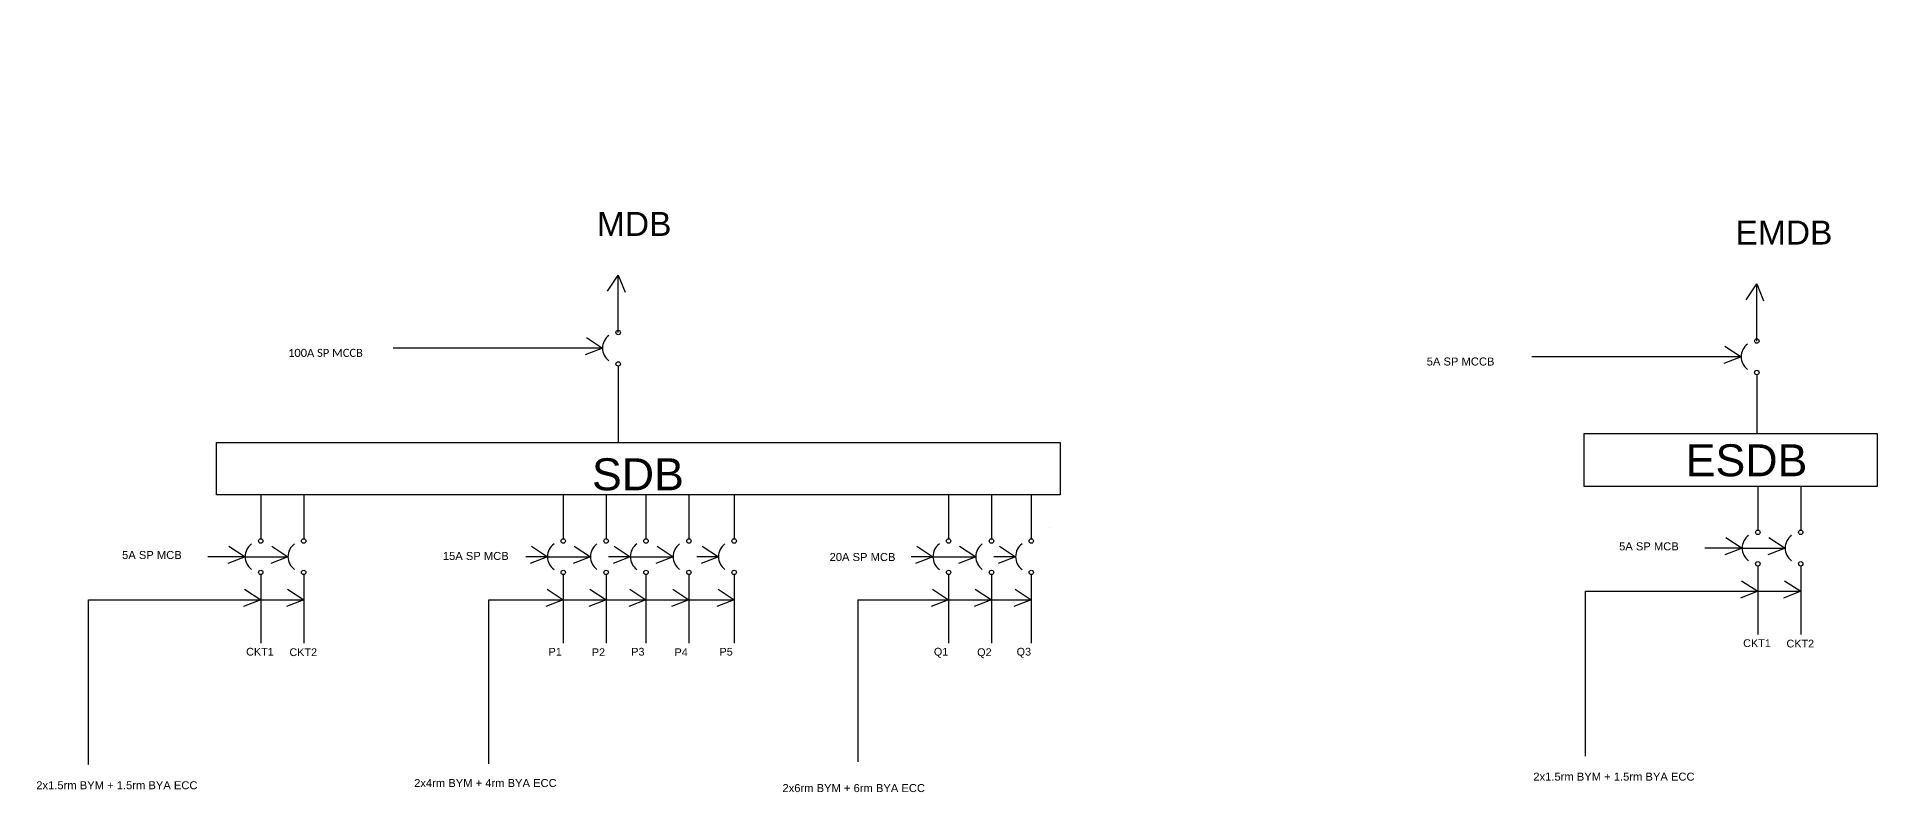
# Model space of a CAD drawing. Header units: inches. Extents: x 176 to 626, y 132 to 230.
# Drawn here: x 176 to 405.9, y 132 to 226.4 of the extents above; entities that cross this region are included whole.
import ezdxf

# ---------------------------------------------------------------- set-up
doc = ezdxf.new("R2010")
doc.units = ezdxf.units.IN
doc.header["$MEASUREMENT"] = 0
doc.layers.add('Legend', color=50, linetype='Continuous')
doc.styles.get("Standard").update_dxf_attribs({"font": 'arial.ttf'})

# ---------------------------------------------------------------- blocks, each defined once
blk = doc.blocks.new('Arrow')
for p, q in [((0, 0), (-2.16, -0.85)), ((-2.02, 1.32), (0, 0))]:
    blk.add_line(p, q)

msp = doc.modelspace()

# ---------------------------------------------------------------- linework, layer by layer
for p, q in [((248.63, 189.48), (248.63, 196.66)), ((390.89, 188.41), (390.89, 195.58)), ((246.67, 187.52), (220.53, 187.52)), ((388.93, 186.44), (362.79, 186.44)), ((248.63, 185.27), (248.63, 175.72)), ((390.89, 184.2), (390.89, 176.84)), ((391.02, 170.24), (391.02, 164.77)), ((396.38, 170.24), (396.38, 164.77)), ((203.97, 169.16), (203.97, 163.69)), ((209.33, 169.16), (209.33, 163.69)), ((241.76, 169.16), (241.76, 163.69)), ((247.12, 169.16), (247.12, 163.69)), ((252.1, 169.16), (252.1, 163.69)), ((257.46, 169.21), (257.46, 163.74)), ((263.12, 169.16), (263.12, 163.69)), ((289.91, 169.21), (289.91, 163.74)), ((295.27, 169.16), (295.27, 163.69)), ((300.24, 169.16), (300.24, 163.69)), ((209.33, 163.41), (209.33, 163.41)), ((247.12, 165.15), (247.12, 163.69)), ((247.12, 163.41), (247.12, 163.41)), ((257.46, 165.15), (257.46, 163.69)), ((257.46, 163.41), (257.46, 163.41)), ((289.91, 165.15), (289.91, 163.69)), ((295.27, 163.41), (295.27, 163.41)), ((300.24, 165.15), (300.24, 163.69)), ((302.56, 165.15), (302.56, 165.15)), ((396.38, 164.49), (396.38, 164.48)), ((199.3, 161.45), (197.35, 161.45)), ((202.01, 161.45), (199.3, 161.45)), ((202.01, 161.45), (207.37, 161.45)), ((239.8, 161.45), (237.1, 161.45)), ((239.8, 161.45), (245.16, 161.45)), ((250.14, 161.45), (247.43, 161.45)), ((250.14, 161.45), (255.5, 161.45)), ((261.16, 161.45), (258.46, 161.45)), ((287.95, 161.45), (285.24, 161.45)), ((287.95, 161.45), (293.31, 161.45)), ((298.28, 161.45), (295.57, 161.45)), ((386.36, 162.52), (384.4, 162.52)), ((389.06, 162.52), (386.36, 162.52)), ((389.06, 162.52), (394.42, 162.52)), ((203.97, 159.2), (203.97, 150.65)), ((209.33, 159.2), (209.33, 150.65)), ((241.76, 159.2), (241.76, 150.65)), ((247.12, 159.2), (247.12, 150.65)), ((252.1, 159.2), (252.1, 150.65)), ((257.46, 159.2), (257.46, 150.65)), ((263.12, 159.2), (263.12, 150.65)), ((289.91, 159.2), (289.91, 150.65)), ((295.27, 159.2), (295.27, 150.65)), ((300.24, 159.2), (300.24, 150.65)), ((391.02, 160.28), (391.02, 151.73)), ((396.38, 160.28), (396.38, 151.73))]:
    msp.add_line(p, q)
for points in [[(198.42, 175.72), (303.87, 175.72), (303.87, 169.16), (198.42, 169.16)], [(369.34, 176.84), (405.93, 176.84), (405.93, 170.24), (369.34, 170.24)]]:
    msp.add_lwpolyline(points, close=True)
for centre in [(248.63, 189.48), (390.89, 188.41), (248.63, 185.55), (390.89, 184.47), (203.97, 163.41), (209.33, 163.41), (241.76, 163.41), (247.12, 163.41), (252.1, 163.41), (257.46, 163.41), (263.12, 163.41), (289.91, 163.41), (295.27, 163.41), (300.24, 163.41), (391.02, 164.49), (396.38, 164.49), (203.97, 159.48), (209.33, 159.48), (241.76, 159.48), (247.12, 159.48), (252.1, 159.48), (257.46, 159.48), (263.12, 159.48), (289.91, 159.48), (295.27, 159.48), (300.24, 159.48), (391.02, 160.56), (396.38, 160.56)]:
    msp.add_circle(centre, 0.277)
for centre in [(248.63, 187.52), (390.89, 186.44), (391.02, 162.52), (396.38, 162.52), (203.97, 161.45), (209.33, 161.45), (241.76, 161.45), (247.12, 161.45), (252.1, 161.45), (257.46, 161.45), (263.12, 161.45), (289.91, 161.45), (295.27, 161.45), (300.24, 161.45)]:
    msp.add_arc(centre, 1.96, 126.0027, 233.9973)
at = {"layer": 'Legend'}
for p, q in [((369.48, 136.52), (369.48, 157.12)), ((369.48, 157.12), (381.9, 157.12)), ((381.9, 157.12), (396.38, 157.12)), ((182.43, 135.45), (182.43, 156.05)), ((182.43, 156.05), (194.85, 156.05)), ((194.85, 156.05), (209.33, 156.05)), ((232.47, 156.05), (247.12, 156.05)), ((232.47, 135.55), (232.47, 156.05)), ((244.43, 156.05), (263.12, 156.05)), ((278.56, 156.05), (300.24, 156.05)), ((278.56, 156.05), (278.56, 135.79))]:
    msp.add_line(p, q, dxfattribs=at)

# ---------------------------------------------------------------- block references
at = {"color": 6, "rotation": 90}
for p in [(248.63, 196.66), (390.89, 195.58)]:
    msp.add_blockref('Arrow', p, dxfattribs=at)
at = {"color": 6}
for p in [(246.67, 187.52), (388.93, 186.44), (389.06, 162.52), (394.42, 162.52), (202.01, 161.45), (207.37, 161.45), (239.8, 161.45), (245.16, 161.45), (250.14, 161.45), (255.5, 161.45), (261.16, 161.45), (287.95, 161.45), (293.31, 161.45), (298.28, 161.45)]:
    msp.add_blockref('Arrow', p, dxfattribs=at)
at = {"layer": 'Legend', "color": 6}
for p in [(203.97, 156.05), (209.33, 156.05), (241.76, 156.05), (247.12, 156.05), (252.1, 156.05), (257.46, 156.05), (263.12, 156.05), (289.91, 156.05), (295.27, 156.05), (300.24, 156.05), (391.02, 157.12), (396.38, 157.12)]:
    msp.add_blockref('Arrow', p, dxfattribs=at)

# ---------------------------------------------------------------- texts
at = {"attachment_point": 1}
for s, width, gutter_width, heights, insert, char_height in [('MDB', 17.4514, 1.93, [1], (245.97, 204.55), 3), ('EMDB', 17.4514, 1.93, [1], (388.23, 203.47), 3), ('{\\fCalibri|b0|i0|c0|p34;100A SP MCCB}', 10.3635, 1, [0], (207.38, 187.43), 1), ('5A SP MCCB', 10.3635, 1, [0], (349.65, 186.35), 1), ('ESDB', 17.4514, 1.93, [1], (382, 175.5), 4), ('SDB', 17.4514, 1.93, [1], (245.35, 173.75), 4), ('5A SP MCB', 10.3635, 1, [0], (186.64, 162.16), 1), ('15A SP MCB', 10.3635, 1, [0], (226.72, 162.04), 1), ('20A SP MCB', 10.3635, 1, [0], (275.04, 161.91), 1), ('5A SP MCB', 10.3635, 1, [0], (373.69, 163.24), 1), ('CKT1', 5.7192, 1.93, [0], (202.14, 150.05), 0.967), ('CKT2', 5.7192, 1.93, [0], (207.55, 149.99), 0.967), ('P1', 5.7192, 1.93, [0], (239.93, 150.05), 0.967), ('P2', 5.7192, 1.93, [0], (245.34, 149.99), 0.967), ('P3', 5.7192, 1.93, [0], (250.26, 150.05), 0.967), ('P4', 5.7192, 1.93, [0], (255.67, 149.99), 0.967), ('P5', 5.7192, 1.93, [0], (261.29, 150.05), 0.967), ('Q1', 5.7192, 1.93, [0], (288.07, 150.05), 0.967), ('Q2', 5.7192, 1.93, [0], (293.48, 149.99), 0.967), ('Q3', 5.7192, 1.93, [0], (298.41, 150.05), 0.967), ('CKT1', 5.7192, 1.93, [0], (389.19, 151.12), 0.967), ('CKT2', 5.7192, 1.93, [0], (394.6, 151.07), 0.967)]:
    msp.add_mtext_dynamic_manual_height_columns(s, width=width, gutter_width=gutter_width, heights=heights, dxfattribs=dict(at, insert=insert, char_height=char_height))
at = {"layer": 'Legend', "char_height": 1, "attachment_point": 1}
for s, heights, insert in [('2x1.5rm BYM + 1.5rm BYA ECC', [0], (175.92, 133.37)), ('2x4rm BYM + 4rm BYA ECC', [1.03], (223.13, 133.65)), ('2x1.5rm BYM + 1.5rm BYA ECC', [0], (362.97, 134.45)), ('2x6rm BYM + 6rm BYA ECC', [1.03], (269.15, 133.02))]:
    msp.add_mtext_dynamic_manual_height_columns(s, width=28.0373, gutter_width=1, heights=heights, dxfattribs=dict(at, insert=insert))

doc.saveas('drawing.dxf')
